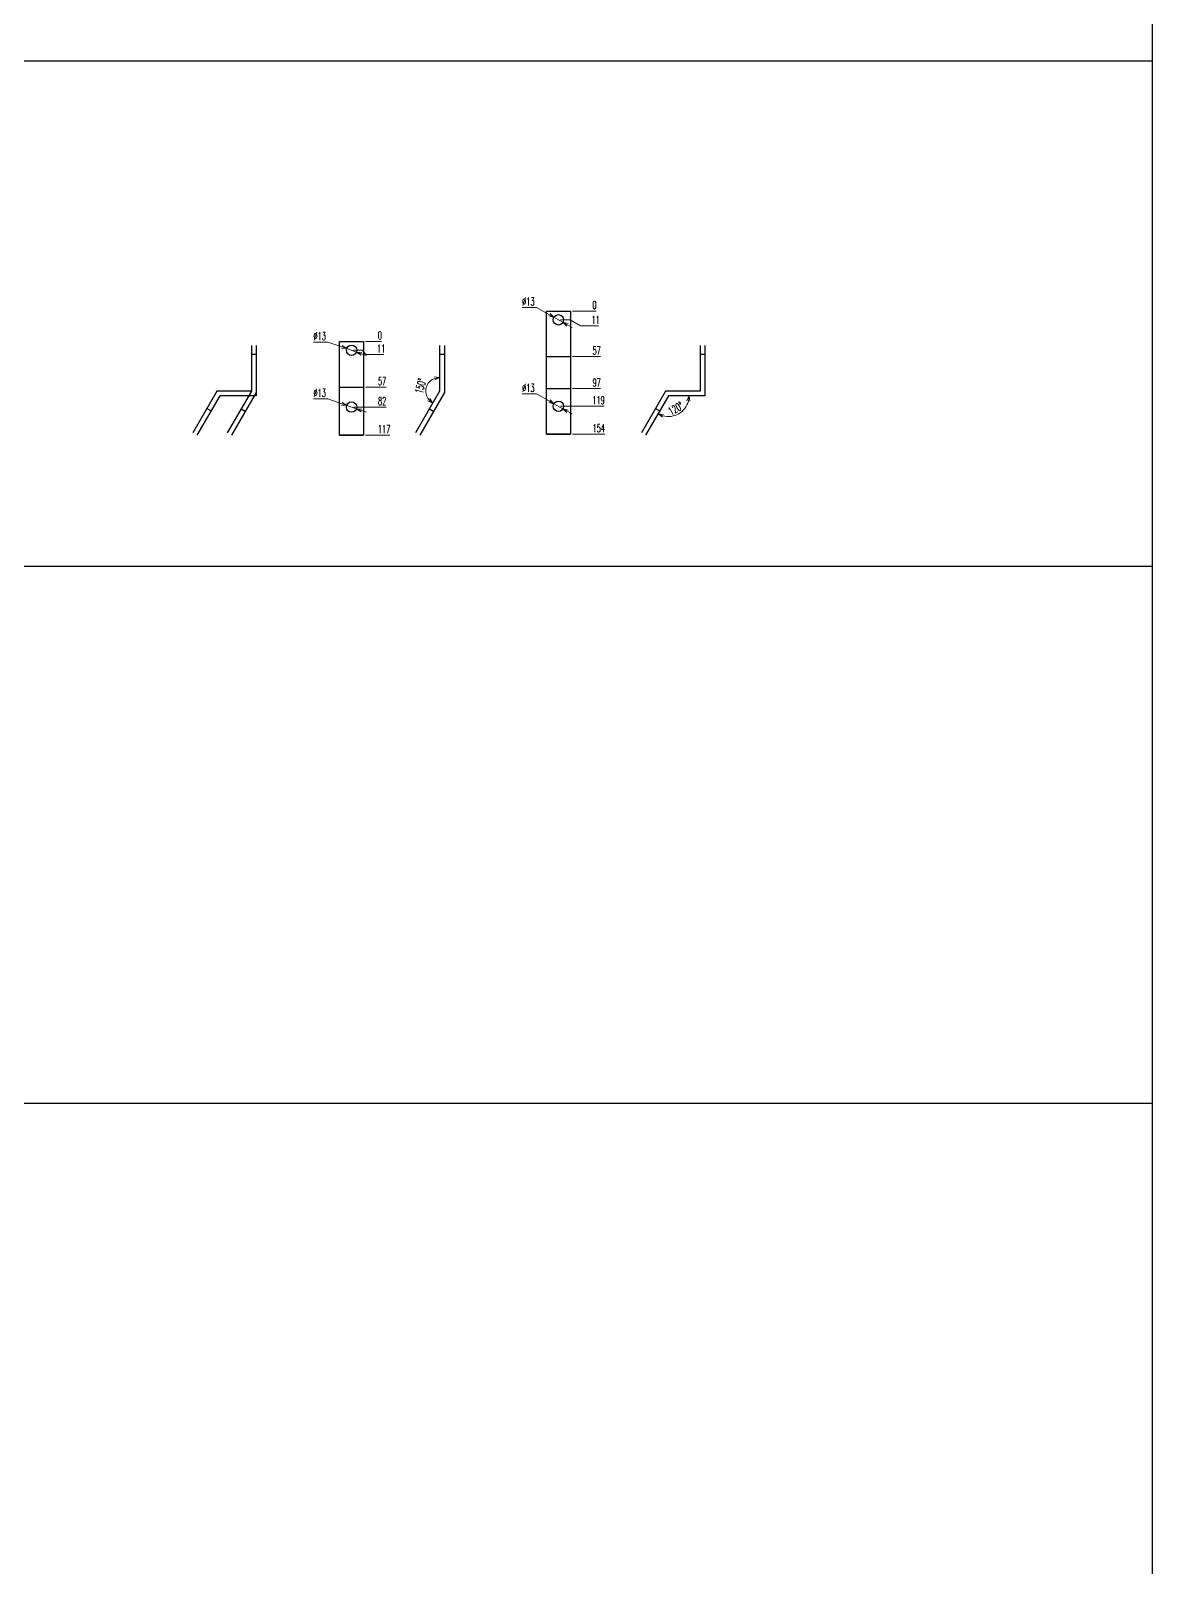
# Model space of a CAD drawing. Header units: millimetres. Extents: x 28713 to 59118, y -54378 to -19615.
# Drawn here: x 39028 to 40428, y -23373 to -21452 of the extents above; entities that cross this region are included whole.
import ezdxf

# ---------------------------------------------------------------- set-up
doc = ezdxf.new("R2010")
doc.units = ezdxf.units.MM
doc.header["$LTSCALE"] = 3
doc.layers.add('@.VISIBLE', color=7, linetype='Continuous')
doc.styles.add('Ann_w01', font='romans.shx', dxfattribs={"width": 0.6, "bigfont": 'chineset.shx'})
doc.dimstyles.new('Dim 01_SC05', dxfattribs={"dimscale": 5, "dimtxt": 2, "dimasz": 1.3, "dimexe": 0.5, "dimexo": 0.5, "dimgap": 0.5, "dimtad": 1, "dimtoh": 1, "dimdec": 1, "dimzin": 12, "dimdsep": 46, "dimtxsty": 'Ann_w01', "dimblk": 'OPEN30', "dimcen": 1.5, "dimclrd": 6, "dimclre": 6, "dimclrt": 3, "dimadec": 1, "dimazin": 3, "dimtm": 1e-09, "dimtfac": 1, "dimtdec": 1, "dimtmove": 0, "dimatfit": 3, "dimldrblk": 'OPEN30', "dimfxl": 1, "dimtolj": 1, "dimlwd": 20, "dimlwe": 20, "dimarcsym": 0})

# ---------------------------------------------------------------- blocks, each defined once
blk = doc.blocks.new('*D1403')
at = {"color": 6, "lineweight": 20, "transparency": 16777216}
blk.add_line((39445.8, -21957.6), (39476.2, -21957.6), dxfattribs=at)
at = {"layer": 'Defpoints', "color": 0, "transparency": 16777216}
for p in [(39428.3, -21840.6), (39443.3, -21957.6), (39459.1, -21957.6)]:
    blk.add_point(p, dxfattribs=at)
at = {"color": 3, "transparency": 16777216, "insert": (39468.9, -21950.1), "char_height": 10, "attachment_point": 5, "style": 'Ann_w01'}
blk.add_mtext('\\A1;117', dxfattribs=at)
blk = doc.blocks.new('_Open30')
at = {"color": 0, "linetype": 'ByBlock', "lineweight": -2}
for p, q in [((-1, 0.27), (0, 0)), ((0, 0), (-1, -0.27)), ((0, 0), (-1, 0))]:
    blk.add_line(p, q, dxfattribs=at)
blk = doc.blocks.new('*D1404')
at = {"color": 6, "lineweight": 20, "transparency": 16777216}
blk.add_line((39430.8, -21922.6), (39471.3, -21922.6), dxfattribs=at)
at = {"layer": 'Defpoints', "color": 0, "transparency": 16777216}
for p in [(39428.3, -21840.6), (39428.3, -21922.6), (39459.1, -21922.6)]:
    blk.add_point(p, dxfattribs=at)
at = {"color": 3, "transparency": 16777216, "insert": (39466.4, -21915.1), "char_height": 10, "attachment_point": 5, "style": 'Ann_w01'}
blk.add_mtext('\\A1;82', dxfattribs=at)
blk = doc.blocks.new('*D1405')
at = {"color": 6, "lineweight": 20, "transparency": 16777216}
blk.add_line((39445.8, -21897.6), (39471.3, -21897.6), dxfattribs=at)
at = {"layer": 'Defpoints', "color": 0, "transparency": 16777216}
for p in [(39428.3, -21840.6), (39443.3, -21897.6), (39459.1, -21897.6)]:
    blk.add_point(p, dxfattribs=at)
at = {"color": 3, "transparency": 16777216, "insert": (39466.4, -21890.1), "char_height": 10, "attachment_point": 5, "style": 'Ann_w01'}
blk.add_mtext('\\A1;57', dxfattribs=at)
blk = doc.blocks.new('*D1406')
at = {"color": 6, "lineweight": 20, "transparency": 16777216}
for p, q in [((39430.8, -21851.6), (39441.3, -21851.6)), ((39441.3, -21851.6), (39446.1, -21857)), ((39446.1, -21857), (39468.7, -21857))]:
    blk.add_line(p, q, dxfattribs=at)
at = {"layer": 'Defpoints', "color": 0, "transparency": 16777216}
for p in [(39428.3, -21840.6), (39428.3, -21851.6), (39459.1, -21857)]:
    blk.add_point(p, dxfattribs=at)
at = {"color": 3, "transparency": 16777216, "insert": (39465.2, -21849.5), "char_height": 10, "attachment_point": 5, "style": 'Ann_w01'}
blk.add_mtext('\\A1;11', dxfattribs=at)
blk = doc.blocks.new('*D1407')
at = {"layer": '@.VISIBLE', "color": 6, "lineweight": 20, "transparency": 16777216}
blk.add_line((39445.8, -21840.6), (39465.6, -21840.6), dxfattribs=at)
at = {"layer": 'Defpoints', "color": 0, "transparency": 16777216}
for p in [(39428.3, -21840.6), (39443.3, -21840.6), (39459.1, -21840.6)]:
    blk.add_point(p, dxfattribs=at)
at = {"layer": '@.VISIBLE', "color": 3, "transparency": 16777216, "insert": (39463.6, -21833.1), "char_height": 10, "attachment_point": 5, "style": 'Ann_w01'}
blk.add_mtext('\\A1;0', dxfattribs=at)
blk = doc.blocks.new('*D1408')
at = {"layer": '@.VISIBLE', "color": 6, "lineweight": 20, "transparency": 16777216}
for p, q in [((39380.9, -21841.4), (39398.5, -21841.4)), ((39398.5, -21841.4), (39416, -21847.4)), ((39434.5, -21853.8), (39422.2, -21849.5)), ((39440.6, -21855.9), (39446.7, -21858))]:
    blk.add_line(p, q, dxfattribs=at)
at = {"layer": 'Defpoints', "color": 0, "transparency": 16777216}
for p in [(39422.2, -21849.5), (39434.5, -21853.8)]:
    blk.add_point(p, dxfattribs=at)
at = {"layer": '@.VISIBLE', "color": 6, "lineweight": 20, "transparency": 16777216, "xscale": 6.5, "yscale": 6.5, "zscale": 6.5}
for p, rotation in [((39422.2, -21849.5), 340.9852079730543), ((39434.5, -21853.8), 160.9852079730542)]:
    blk.add_blockref('_Open30', p, dxfattribs=dict(at, rotation=rotation))
at = {"layer": '@.VISIBLE', "color": 3, "transparency": 16777216, "insert": (39388.5, -21833.9), "char_height": 10, "attachment_point": 5, "style": 'Ann_w01'}
blk.add_mtext('\\A1;∅13', dxfattribs=at)
blk = doc.blocks.new('*D1409')
at = {"layer": '@.VISIBLE', "color": 6, "lineweight": 20, "transparency": 16777216}
for p, q in [((39380.9, -21912.4), (39398.5, -21912.4)), ((39398.5, -21912.4), (39416, -21918.4)), ((39434.5, -21924.8), (39422.2, -21920.5)), ((39440.6, -21926.9), (39446.7, -21929))]:
    blk.add_line(p, q, dxfattribs=at)
at = {"layer": 'Defpoints', "color": 0, "transparency": 16777216}
for p in [(39422.2, -21920.5), (39434.5, -21924.8)]:
    blk.add_point(p, dxfattribs=at)
at = {"layer": '@.VISIBLE', "color": 6, "lineweight": 20, "transparency": 16777216, "xscale": 6.5, "yscale": 6.5, "zscale": 6.5}
for p, rotation in [((39422.2, -21920.5), 340.9852079730742), ((39434.5, -21924.8), 160.9852079730741)]:
    blk.add_blockref('_Open30', p, dxfattribs=dict(at, rotation=rotation))
at = {"layer": '@.VISIBLE', "color": 3, "transparency": 16777216, "insert": (39388.5, -21904.9), "char_height": 10, "attachment_point": 5, "style": 'Ann_w01'}
blk.add_mtext('\\A1;∅13', dxfattribs=at)
blk = doc.blocks.new('*D1410')
at = {"layer": '@.VISIBLE', "color": 6, "lineweight": 20, "transparency": 16777216}
blk.add_line((39704.1, -21956.6), (39744.4, -21956.6), dxfattribs=at)
at = {"layer": 'Defpoints', "color": 0, "transparency": 16777216}
for p in [(39686.6, -21802.6), (39701.6, -21956.6), (39727.1, -21956.6)]:
    blk.add_point(p, dxfattribs=at)
at = {"layer": '@.VISIBLE', "color": 3, "transparency": 16777216, "insert": (39737, -21949.1), "char_height": 10, "attachment_point": 5, "style": 'Ann_w01'}
blk.add_mtext('\\A1;154', dxfattribs=at)
blk = doc.blocks.new('*D1411')
at = {"layer": '@.VISIBLE', "color": 6, "lineweight": 20, "transparency": 16777216}
blk.add_line((39689.1, -21921.6), (39743.8, -21921.6), dxfattribs=at)
at = {"layer": 'Defpoints', "color": 0, "transparency": 16777216}
for p in [(39686.6, -21802.6), (39686.6, -21921.6), (39727.1, -21921.6)]:
    blk.add_point(p, dxfattribs=at)
at = {"layer": '@.VISIBLE', "color": 3, "transparency": 16777216, "insert": (39736.7, -21914.1), "char_height": 10, "attachment_point": 5, "style": 'Ann_w01'}
blk.add_mtext('\\A1;119', dxfattribs=at)
blk = doc.blocks.new('*D1412')
at = {"layer": '@.VISIBLE', "color": 6, "lineweight": 20, "transparency": 16777216}
blk.add_line((39704.1, -21899.6), (39739.3, -21899.6), dxfattribs=at)
at = {"layer": 'Defpoints', "color": 0, "transparency": 16777216}
for p in [(39686.6, -21802.6), (39701.6, -21899.6), (39727.1, -21899.6)]:
    blk.add_point(p, dxfattribs=at)
at = {"layer": '@.VISIBLE', "color": 3, "transparency": 16777216, "insert": (39734.4, -21892.1), "char_height": 10, "attachment_point": 5, "style": 'Ann_w01'}
blk.add_mtext('\\A1;97', dxfattribs=at)
blk = doc.blocks.new('*D1413')
at = {"layer": '@.VISIBLE', "color": 6, "lineweight": 20, "transparency": 16777216}
blk.add_line((39704.1, -21859.6), (39739.3, -21859.6), dxfattribs=at)
at = {"layer": 'Defpoints', "color": 0, "transparency": 16777216}
for p in [(39686.6, -21802.6), (39701.6, -21859.6), (39727.1, -21859.6)]:
    blk.add_point(p, dxfattribs=at)
at = {"layer": '@.VISIBLE', "color": 3, "transparency": 16777216, "insert": (39734.4, -21852.1), "char_height": 10, "attachment_point": 5, "style": 'Ann_w01'}
blk.add_mtext('\\A1;57', dxfattribs=at)
blk = doc.blocks.new('*D1414')
at = {"layer": '@.VISIBLE', "color": 6, "lineweight": 20, "transparency": 16777216}
for p, q in [((39689.1, -21813.6), (39701.1, -21813.6)), ((39701.1, -21813.6), (39714.1, -21821.2)), ((39714.1, -21821.2), (39736.7, -21821.2))]:
    blk.add_line(p, q, dxfattribs=at)
at = {"layer": 'Defpoints', "color": 0, "transparency": 16777216}
for p in [(39686.6, -21802.6), (39686.6, -21813.6), (39727.1, -21821.2)]:
    blk.add_point(p, dxfattribs=at)
at = {"layer": '@.VISIBLE', "color": 3, "transparency": 16777216, "insert": (39733.1, -21813.7), "char_height": 10, "attachment_point": 5, "style": 'Ann_w01'}
blk.add_mtext('\\A1;11', dxfattribs=at)
blk = doc.blocks.new('*D1415')
at = {"layer": '@.VISIBLE', "color": 6, "lineweight": 20, "transparency": 16777216}
blk.add_line((39704.1, -21802.6), (39733.6, -21802.6), dxfattribs=at)
at = {"layer": 'Defpoints', "color": 0, "transparency": 16777216}
for p in [(39686.6, -21802.6), (39701.6, -21802.6), (39727.1, -21802.6)]:
    blk.add_point(p, dxfattribs=at)
at = {"layer": '@.VISIBLE', "color": 3, "transparency": 16777216, "insert": (39731.6, -21795.1), "char_height": 10, "attachment_point": 5, "style": 'Ann_w01'}
blk.add_mtext('\\A1;0', dxfattribs=at)
blk = doc.blocks.new('*D1416')
at = {"layer": '@.VISIBLE', "color": 6, "lineweight": 20, "transparency": 16777216}
for p, q in [((39641.5, -21798.2), (39659.1, -21798.2)), ((39659.1, -21798.2), (39675.3, -21807.2)), ((39692.3, -21816.7), (39681, -21810.4)), ((39698, -21819.9), (39703.7, -21823.1))]:
    blk.add_line(p, q, dxfattribs=at)
at = {"layer": 'Defpoints', "color": 0, "transparency": 16777216}
for p in [(39681, -21810.4), (39692.3, -21816.7)]:
    blk.add_point(p, dxfattribs=at)
at = {"layer": '@.VISIBLE', "color": 6, "lineweight": 20, "transparency": 16777216, "xscale": 6.5, "yscale": 6.5, "zscale": 6.5}
for p, rotation in [((39681, -21810.4), 330.8590404499075), ((39692.3, -21816.7), 150.8590404499075)]:
    blk.add_blockref('_Open30', p, dxfattribs=dict(at, rotation=rotation))
at = {"layer": '@.VISIBLE', "color": 3, "transparency": 16777216, "insert": (39649, -21790.7), "char_height": 10, "attachment_point": 5, "style": 'Ann_w01'}
blk.add_mtext('\\A1;∅13', dxfattribs=at)
blk = doc.blocks.new('*D1417')
at = {"layer": '@.VISIBLE', "color": 6, "lineweight": 20, "transparency": 16777216}
for p, q in [((39641.5, -21906.2), (39659.1, -21906.2)), ((39659.1, -21906.2), (39675.3, -21915.2)), ((39692.3, -21924.7), (39681, -21918.4)), ((39698, -21927.9), (39703.7, -21931.1))]:
    blk.add_line(p, q, dxfattribs=at)
at = {"layer": 'Defpoints', "color": 0, "transparency": 16777216}
for p in [(39681, -21918.4), (39692.3, -21924.7)]:
    blk.add_point(p, dxfattribs=at)
at = {"layer": '@.VISIBLE', "color": 6, "lineweight": 20, "transparency": 16777216, "xscale": 6.5, "yscale": 6.5, "zscale": 6.5}
for p, rotation in [((39681, -21918.4), 330.8590404498999), ((39692.3, -21924.7), 150.8590404498999)]:
    blk.add_blockref('_Open30', p, dxfattribs=dict(at, rotation=rotation))
at = {"layer": '@.VISIBLE', "color": 3, "transparency": 16777216, "insert": (39649, -21898.7), "char_height": 10, "attachment_point": 5, "style": 'Ann_w01'}
blk.add_mtext('\\A1;∅13', dxfattribs=at)
blk = doc.blocks.new('*D1418')
at = {"color": 6, "lineweight": 20, "transparency": 16777216}
blk.add_arc((39824, -21908.7), 25.7, 254.5297, 345.4703, dxfattribs=at)
at = {"layer": 'Defpoints', "color": 0, "transparency": 16777216}
for p in [(39824, -21908.7), (39824, -21908.7), (39869.5, -21908.7), (39828.4, -21934), (39795.6, -21957.9)]:
    blk.add_point(p, dxfattribs=at)
at = {"color": 6, "lineweight": 20, "transparency": 16777216, "xscale": 6.5, "yscale": 6.5, "zscale": 6.5}
for p, rotation in [((39849.7, -21908.7), 82.73513352817143), ((39811.1, -21930.9), 157.2648664718392)]:
    blk.add_blockref('_Open30', p, dxfattribs=dict(at, rotation=rotation))
at = {"color": 3, "transparency": 16777216, "insert": (39833.1, -21924.4), "char_height": 10, "attachment_point": 5, "rotation": 30, "style": 'Ann_w01'}
blk.add_mtext('\\A1;120°', dxfattribs=at)
blk = doc.blocks.new('*D1419')
at = {"color": 6, "lineweight": 20, "transparency": 16777216}
blk.add_arc((39538.2, -21902.7), 17.2, 111.8186, 218.1814, dxfattribs=at)
at = {"layer": 'Defpoints', "color": 0, "transparency": 16777216}
for p in [(39538.2, -21845.7), (39525.1, -21891.6), (39538.2, -21902.7), (39538.2, -21902.7), (39508.2, -21954.6)]:
    blk.add_point(p, dxfattribs=at)
at = {"color": 6, "lineweight": 20, "transparency": 16777216, "xscale": 6.5, "yscale": 6.5, "zscale": 6.5}
for p, rotation in [((39538.2, -21885.5), 10.90929895433867), ((39529.6, -21917.6), 319.0907010456588)]:
    blk.add_blockref('_Open30', p, dxfattribs=dict(at, rotation=rotation))
at = {"color": 3, "transparency": 16777216, "insert": (39514.4, -21896.3), "char_height": 10, "attachment_point": 5, "rotation": 75, "style": 'Ann_w01'}
blk.add_mtext('\\A1;150°', dxfattribs=at)

msp = doc.modelspace()

# ---------------------------------------------------------------- linework, layer by layer
for p, q in [((37399.76, -21489.86), (40428.25, -21489.86)), ((39303.06, -21856.68), (39309.06, -21856.68)), ((39538.21, -21856.68), (39544.21, -21856.68)), ((39863.51, -21856.68), (39869.51, -21856.68)), ((37399.76, -22121.41), (40428.25, -22121.41)), ((37399.76, -22792.58), (40428.25, -22792.58))]:
    msp.add_line(p, q)
msp.add_lwpolyline([(37399.76, -19615.37), (40428.25, -19615.37), (40428.25, -23854.84), (37399.76, -23854.84)], close=True)
at = {"layer": '@.VISIBLE'}
for p, q in [((39247.51, -21924.42), (39252.7, -21927.42)), ((39290.31, -21924.76), (39295.5, -21927.76)), ((39525.46, -21924.76), (39530.66, -21927.76)), ((39807.96, -21924.42), (39813.15, -21927.42))]:
    msp.add_line(p, q, dxfattribs=at)
at = {"layer": '@.VISIBLE', "color": 1}
msp.add_line((39413.31, -21957.64), (39443.31, -21957.64), dxfattribs=at)
at = {"layer": '@.VISIBLE', "color": 2}
msp.add_line((39671.63, -21956.58), (39701.63, -21956.58), dxfattribs=at)
for points in [[(39671.63, -21956.58), (39671.63, -21802.58), (39701.63, -21802.58), (39701.63, -21956.58)], [(39671.63, -21956.58), (39671.63, -21859.58), (39701.63, -21859.58), (39701.63, -21956.58)], [(39671.63, -21956.58), (39671.63, -21899.58), (39701.63, -21899.58), (39701.63, -21956.58)]]:
    msp.add_lwpolyline(points, close=True, dxfattribs=at)
for points in [[(39303.06, -21845.68), (39303.06, -21902.68), (39260.06, -21902.68), (39229.91, -21954.9)], [(39309.06, -21845.68), (39309.06, -21908.68), (39263.52, -21908.68), (39235.1, -21957.9)], [(39863.51, -21845.68), (39863.51, -21902.68), (39820.51, -21902.68), (39790.36, -21954.9)], [(39869.51, -21845.68), (39869.51, -21908.68), (39823.97, -21908.68), (39795.55, -21957.9)]]:
    msp.add_lwpolyline(points, dxfattribs=at)
at = {"layer": '@.VISIBLE', "color": 1}
for points in [[(39303.06, -21845.68), (39303.06, -21902.68), (39273.06, -21954.64)], [(39309.06, -21845.68), (39309.06, -21904.29), (39278.25, -21957.64)], [(39538.21, -21845.68), (39538.21, -21902.68), (39508.21, -21954.64)], [(39544.21, -21845.68), (39544.21, -21904.29), (39513.41, -21957.64)]]:
    msp.add_lwpolyline(points, dxfattribs=at)
for points in [[(39413.31, -21957.64), (39413.31, -21840.64), (39443.31, -21840.64), (39443.31, -21957.64)], [(39413.31, -21957.64), (39413.31, -21897.64), (39443.31, -21897.64), (39443.31, -21957.64)]]:
    msp.add_lwpolyline(points, close=True, dxfattribs=at)
at = {"layer": '@.VISIBLE', "color": 2}
for centre in [(39686.63, -21813.58), (39686.63, -21921.58)]:
    msp.add_circle(centre, 6.5, dxfattribs=at)
at = {"layer": '@.VISIBLE', "color": 1}
for centre in [(39428.31, -21851.64), (39428.31, -21922.64)]:
    msp.add_circle(centre, 6.5, dxfattribs=at)

# ---------------------------------------------------------------- dimensions: what is measured, and where the dimension line sits
for feature_location, offset, picture, middle in [((39443.31, -21957.64), (15.78, 0), '*D1403', (39468.87, -21950.14)), ((39428.31, -21922.64), (30.78, 0), '*D1404', (39466.44, -21915.14)), ((39443.31, -21897.64), (15.78, 0), '*D1405', (39466.44, -21890.14)), ((39428.31, -21851.64), (30.78, -5.34), '*D1406', (39465.16, -21849.48))]:
    dim = msp.add_ordinate_dim(feature_location=feature_location, offset=offset, dtype=0, origin=(39428.31, -21840.64), dimstyle='Dim 01_SC05')
    dim.commit()
    dim.dimension.update_dxf_attribs({"geometry": picture, "text_midpoint": middle})
for base, line1, line2, picture, middle in [((39525.06, -21891.64), ((39538.21, -21902.68), (39508.21, -21954.64)), ((39538.21, -21845.68), (39538.21, -21902.68)), '*D1419', (39514.38, -21896.29)), ((39828.43, -21933.99), ((39869.51, -21908.68), (39823.97, -21908.68)), ((39823.97, -21908.68), (39795.55, -21957.9)), '*D1418', (39833.07, -21924.44))]:
    dim = msp.add_angular_dim_2l(base=base, line1=line1, line2=line2, dimstyle='Dim 01_SC05')
    dim.commit()
    dim.dimension.update_dxf_attribs({"geometry": picture, "text_midpoint": middle})
at = {"layer": '@.VISIBLE', "color": 2}
for p1, p2, picture, middle in [((39692.31, -21816.75), (39680.95, -21810.41), '*D1416', (39649.05, -21798.24)), ((39692.31, -21924.75), (39680.95, -21918.41), '*D1417', (39649.05, -21906.24))]:
    dim = msp.add_diameter_dim_2p(p1=p1, p2=p2, dimstyle='Dim 01_SC05', dxfattribs=at)
    dim.commit()
    dim.dimension.update_dxf_attribs({"geometry": picture, "text_midpoint": middle, "dimtype": 163})
for feature_location, offset, origin, picture, middle in [((39701.62975125, -21802.58011566), (25.43240726, 0), (39686.62975125, -21802.58011566), '*D1415', (39731.56215851, -21795.08011566)), ((39701.63, -21956.58), (25.43, 0), (39686.63, -21802.58), '*D1410', (39736.99, -21949.08)), ((39686.63, -21921.58), (40.43, 0), (39686.63, -21802.58), '*D1411', (39736.71, -21914.08)), ((39701.63, -21899.58), (25.43, 0), (39686.63, -21802.58), '*D1412', (39734.42, -21892.08)), ((39701.63, -21859.58), (25.43, 0), (39686.63, -21802.58), '*D1413', (39734.42, -21852.08)), ((39686.63, -21813.58), (40.43, -7.64), (39686.63, -21802.58), '*D1414', (39733.13, -21813.72))]:
    dim = msp.add_ordinate_dim(feature_location=feature_location, offset=offset, dtype=0, origin=origin, dimstyle='Dim 01_SC05', dxfattribs=at)
    dim.commit()
    dim.dimension.update_dxf_attribs({"geometry": picture, "text_midpoint": middle})
at = {"layer": '@.VISIBLE', "color": 1}
for p1, p2, picture, middle in [((39434.45, -21853.76), (39422.16, -21849.52), '*D1408', (39388.46, -21841.38)), ((39434.45, -21924.76), (39422.16, -21920.52), '*D1409', (39388.46, -21912.38))]:
    dim = msp.add_diameter_dim_2p(p1=p1, p2=p2, dimstyle='Dim 01_SC05', dxfattribs=at)
    dim.commit()
    dim.dimension.update_dxf_attribs({"geometry": picture, "text_midpoint": middle, "dimtype": 163})
dim = msp.add_ordinate_dim(feature_location=(39443.30877596, -21840.64133216), offset=(15.77742648, 0), dtype=0, origin=(39428.30877596, -21840.64133216), dimstyle='Dim 01_SC05', dxfattribs=at)
dim.commit()
dim.dimension.update_dxf_attribs({"geometry": '*D1407', "text_midpoint": (39463.58620244, -21833.14133216)})

doc.saveas('drawing.dxf')
